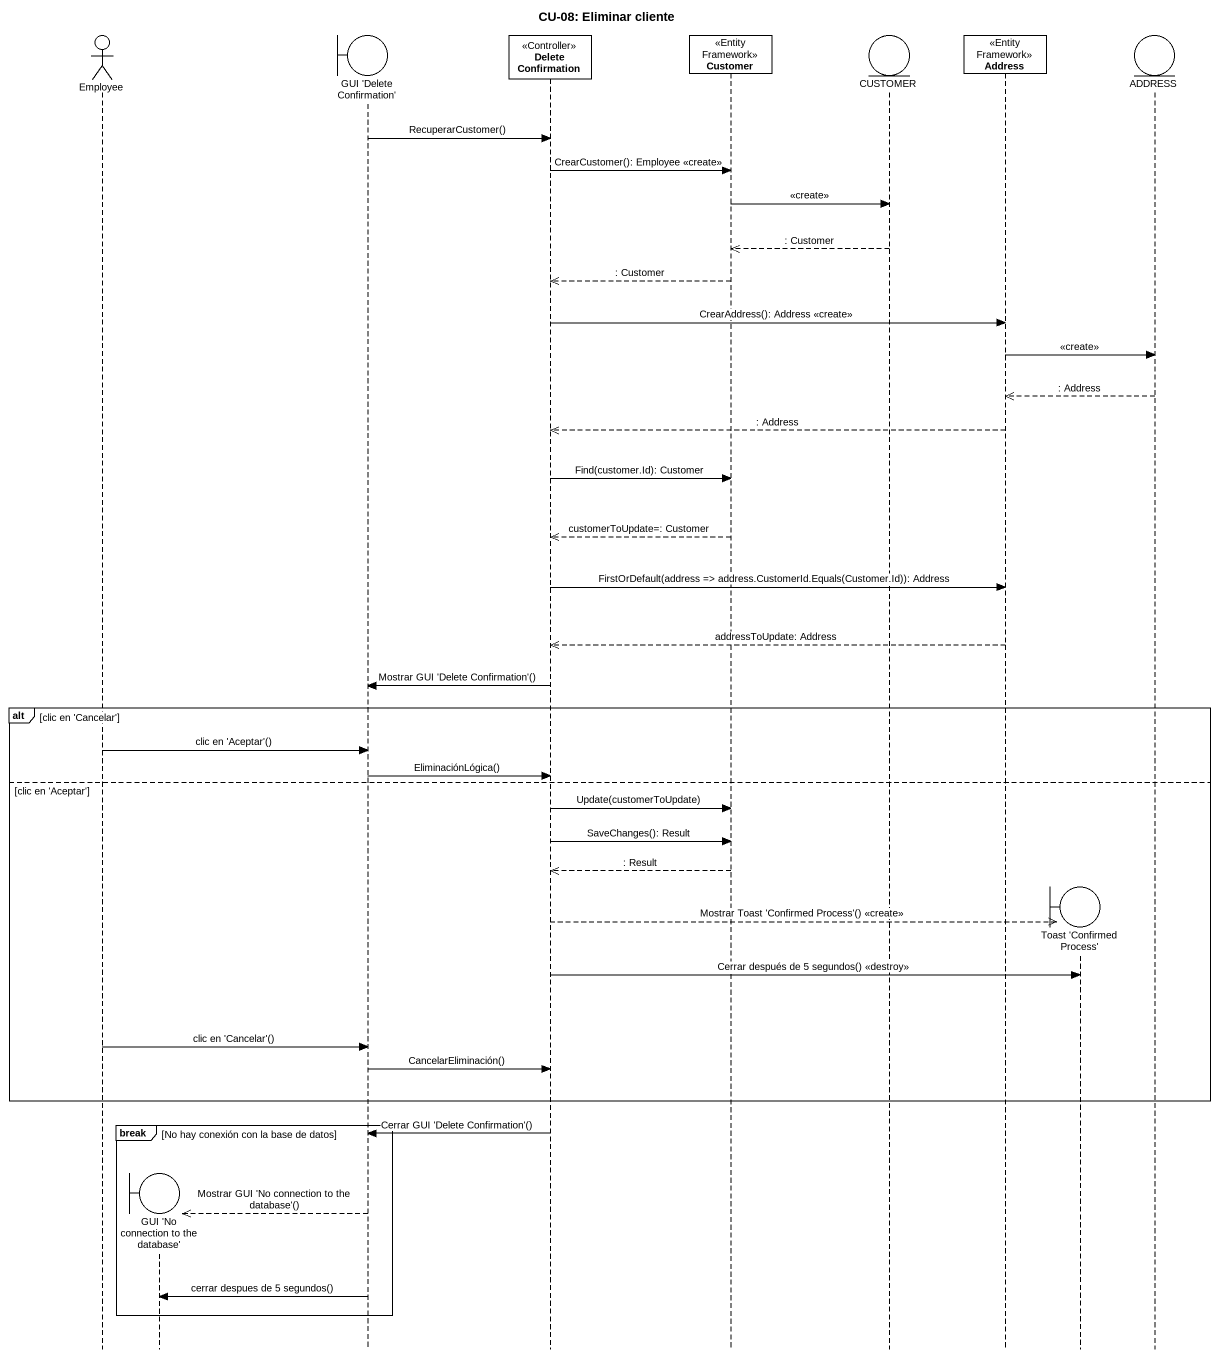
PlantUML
@startuml
title CU-08: Eliminar cliente
hide footbox
actor Employee
boundary "GUI 'No connection to the database'" as GUI_No_connection_to_the
boundary "GUI 'Delete Confirmation'" as GUI_Delete_Confirmation
participant "Delete Confirmation" as Delete_Confirmation <<Controller>>
participant Customer <<Entity Framework>>
entity CUSTOMER
participant Address <<Entity Framework>>
boundary "Toast 'Confirmed Process'" as Toast_Confirmed_Process
entity ADDRESS

GUI_Delete_Confirmation -> Delete_Confirmation : RecuperarCustomer()
Delete_Confirmation -> Customer : CrearCustomer(): Employee <<create>>
Customer -> CUSTOMER : <<create>>
CUSTOMER -->> Customer : : Customer
Customer -->> Delete_Confirmation : : Customer
Delete_Confirmation -> Address : CrearAddress(): Address <<create>>
Address -> ADDRESS : <<create>>
ADDRESS -->> Address : : Address
Address -->> Delete_Confirmation : : Address
Delete_Confirmation -> Customer : Find(customer.Id): Customer
Customer -->> Delete_Confirmation : customerToUpdate=: Customer
Delete_Confirmation -> Address : FirstOrDefault(address => address.CustomerId.Equals(Customer.Id)): Address
Address -->> Delete_Confirmation : addressToUpdate: Address
Delete_Confirmation -> GUI_Delete_Confirmation : Mostrar GUI 'Delete Confirmation'()
alt clic en 'Cancelar'
  Employee -> GUI_Delete_Confirmation : clic en 'Aceptar'()
  GUI_Delete_Confirmation -> Delete_Confirmation : EliminaciónLógica()
else clic en 'Aceptar'
  Delete_Confirmation -> Customer : Update(customerToUpdate)
  Delete_Confirmation -> Customer : SaveChanges(): Result
  Customer -->> Delete_Confirmation : : Result
  Delete_Confirmation -->> Toast_Confirmed_Process ** : Mostrar Toast 'Confirmed Process'() <<create>>
  Delete_Confirmation -> Toast_Confirmed_Process : Cerrar después de 5 segundos() <<destroy>>
  Employee -> GUI_Delete_Confirmation : clic en 'Cancelar'()
  GUI_Delete_Confirmation -> Delete_Confirmation : CancelarEliminación()
end
break No hay conexión con la base de datos
  Delete_Confirmation -> GUI_Delete_Confirmation : Cerrar GUI 'Delete Confirmation'()
  GUI_Delete_Confirmation -->> GUI_No_connection_to_the ** : Mostrar GUI 'No connection to the database'()
  GUI_Delete_Confirmation -> GUI_No_connection_to_the : cerrar despues de 5 segundos()
end
@enduml
